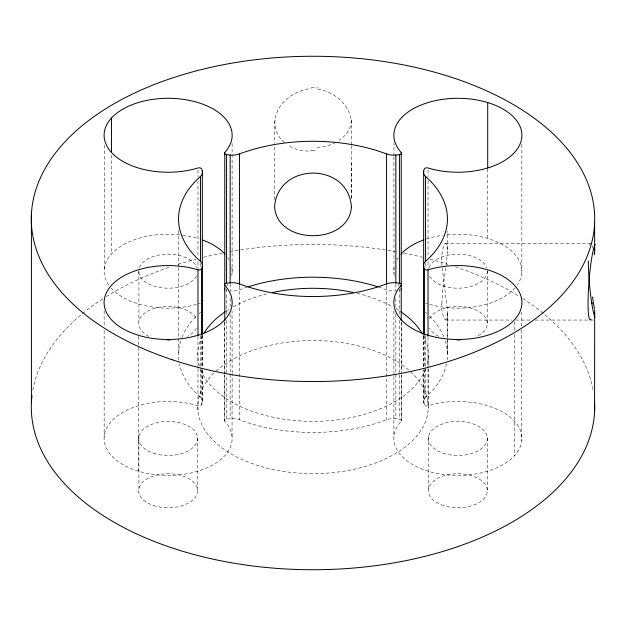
<?xml version="1.0" encoding="UTF-8"?>
<svg xmlns="http://www.w3.org/2000/svg" width="626" height="626" viewBox="0 0 626 626"><rect width="100%" height="100%" fill="white"/><g stroke="black" fill="none" stroke-linecap="round" stroke-linejoin="round"><path stroke-width="0.47" stroke-dasharray="3.13 2.35" d="M224.484 420.562L224.491 375.052M274.587 199.577L274.587 143.753M351.413 145.694L351.413 199.498L351.413 163.12M351.413 144.723L351.389 119.433M447.449 313L447.449 354.817L447.332 309.416L442.183 267.732M446.111 265.236L447.402 252.427L447.449 231.26M232.035 436.189L232.152 374.364M232.152 373.401L232.05 311.005M393.926 156.86L393.965 273.452M393.934 155.89L393.957 143.331M104.229 268.914L104.26 143.722M441.846 303.727L442.723 289.744L445.759 267.795M521.677 329.933L521.771 440.727M521.693 326.076L521.748 311.576M202.527 370.185L202.331 402.659L201.682 404.709A2.559 1.479 0 0 1 197.972 405.758A64.024 36.965 0 0 0 104.941 432.511A64.024 36.965 0 0 0 178.433 474.938A64.024 36.965 0 0 0 224.773 421.228A2.559 1.479 0 0 1 226.581 419.084L226.581 375.084M447.449 313.297C446.088 330.105 440.258 309.166 441.846 303.813M447.449 250.267C445.141 229.546 439.655 261.817 442.011 265.189M226.581 419.084L230.141 418.708A12.802 7.395 0 0 1 239.445 419.796A134.449 77.624 0 0 0 386.555 419.796A12.802 7.395 0 0 1 395.859 418.708L399.419 419.084A2.559 1.479 0 0 1 401.227 421.228A64.024 36.965 0 0 0 447.567 474.938A64.024 36.965 0 0 0 521.059 432.511A64.024 36.965 0 0 0 428.027 405.758A2.559 1.479 0 0 1 424.318 404.709L423.669 402.659L423.473 370.068M311.192 87.671L318.063 87.93M315.183 150.318L313.36 150.357M313.29 150.357L308.485 150.162M445.462 243.232L590.083 243.318M445.54 320.042L511.888 320.05M515.785 320.05L530.425 320.05M535.3 320.05L593.839 320.05M401.516 420.562L401.477 375.177M521.849 144.418L521.849 272.513M514.509 321.725L514.509 330.528M514.509 334.44L514.509 455.689M487.709 169.051L487.709 238.475M487.294 270.479L487.294 322.75M487.294 437.754L487.294 490.033M428.646 436.353L428.646 488.632M428.215 356.233L428.215 364.942M428.215 368.816L428.215 408.504M428.027 169.928L428.027 176.775M428.027 180.679L428.027 256.95M428.027 261.84L428.027 268.687M428.027 337.312L428.027 367.618M428.027 368.597L428.027 405.758M425.547 263.327L425.547 267.372M425.547 335.685L425.547 397.283A12.802 7.395 0 0 0 423.669 402.659L423.669 370.389M424.318 335.286L424.318 368.534M424.318 369.512L424.318 404.709M423.669 336.17L423.669 369.41M423.458 336.123L423.458 367.188M401.477 322.758L401.477 371.296M401.227 321.498L401.227 374.293M401.227 375.271L401.227 421.228M399.419 289.04L399.419 315.441M399.419 320.332L399.419 374.105M399.419 375.084L399.419 419.084M395.859 283.774L395.859 290.926A12.802 7.395 0 0 1 386.555 289.846A134.449 77.624 0 0 0 378.566 287.052M395.859 298.445L395.859 306.263M395.859 314.088L395.859 418.708M393.887 310.989L393.887 375.522M393.887 376.5L393.887 437.128M386.555 285.839L386.555 419.796M274.587 120.513L274.587 142.791M239.445 285.839L239.445 419.796M232.113 143.448L232.113 272.513M230.141 283.774L230.141 290.926A12.802 7.395 0 0 0 239.445 289.846A134.449 77.624 0 0 1 247.434 287.052M230.141 298.445L230.141 306.263M230.141 314.088L230.141 418.708M226.581 289.04L226.581 315.441M226.581 320.332L226.581 374.105M224.773 321.498L224.773 374.293M224.773 375.271L224.773 421.228M224.491 322.625L224.491 374.082M202.542 335.286L202.542 367.321M202.331 335.192L202.331 369.41M202.331 370.389L202.331 402.659A12.802 7.395 0 0 0 200.453 397.283A134.449 77.624 0 0 1 179.451 363.784M201.682 335.286L201.682 368.534M201.682 369.512L201.682 404.709M200.453 263.327L200.453 267.372M200.453 335.685L200.453 397.283M197.972 169.928L197.972 176.775M197.972 180.679L197.972 256.95M197.972 261.84L197.972 268.687M197.972 336.334L197.996 367.767M197.972 368.597L197.996 411.329M197.558 437.754L197.558 490.033M178.551 230.556L178.551 266.473M178.551 267.443L178.551 354.817M138.909 271.011L138.909 321.349M138.909 436.353L138.909 488.632M138.291 336.225L138.291 471.159M111.491 155.193L111.491 253.953M104.151 310.989L104.151 326.631M104.151 330.544L104.151 437.128M445.227 340.771A134.449 77.624 0 0 1 447.105 360.38M446.549 363.784A134.449 77.624 0 0 1 425.547 397.283M178.895 360.38A134.449 77.624 0 0 1 180.773 340.771M181.97 337.422A134.449 77.624 0 0 1 196.392 316.185M199.06 313.618A134.449 77.624 0 0 1 200.453 312.351M425.547 312.351A134.449 77.624 0 0 1 426.94 313.618M429.608 316.185A134.449 77.624 0 0 1 444.03 337.422M198.692 303.743A2.559 1.479 0 0 1 200.375 303.892M231.839 267.505A64.024 36.965 0 0 1 231.698 275.589M228.122 284.094A64.024 36.965 0 0 1 226.808 285.972M196.314 304.369A64.024 36.965 0 0 1 111.256 288.148M108.822 285.104A64.024 36.965 0 0 1 118.549 247.794A64.024 36.965 0 0 1 179.928 234.852M182.675 235.188A64.024 36.965 0 0 1 199.209 238.866M227.739 257.693A64.024 36.965 0 0 1 228.928 259.594M226.581 290.55A2.559 1.479 0 0 1 226.213 290.495M399.787 290.495A2.559 1.479 0 0 1 399.419 290.55M447.136 234.742A64.024 36.965 0 0 1 507.569 247.88A64.024 36.965 0 0 1 517.436 284.728M515.049 287.811A64.024 36.965 0 0 1 429.694 304.377M399.208 285.988A64.024 36.965 0 0 1 397.901 284.126M394.317 275.675A64.024 36.965 0 0 1 394.137 267.646M396.97 259.782A64.024 36.965 0 0 1 398.128 257.881M426.228 239.046A64.024 36.965 0 0 1 442.582 235.29M425.625 303.892A2.559 1.479 0 0 1 427.308 303.743M422.769 334.558A115.239 66.536 0 0 1 426.642 365.85M425.61 368.964A115.239 66.536 0 0 1 313 421.353A115.239 66.536 0 0 1 200.39 368.964M199.358 365.85A115.239 66.536 0 0 1 203.231 334.558M225.908 311.247A115.239 66.536 0 0 1 229.867 308.743M233.193 306.826A115.239 66.536 0 0 1 268.898 293.351M357.102 293.351A115.239 66.536 0 0 1 392.807 306.826M396.133 308.743A115.239 66.536 0 0 1 400.092 311.247M216.056 371.124A115.239 66.536 0 0 1 415.007 376.14A115.239 66.536 0 0 1 309.346 473.592A115.239 66.536 0 0 1 214.601 372.462M196.392 275.972A29.453 17.004 0 0 1 163.942 288.015A29.453 17.004 0 0 1 138.682 271.183M139.355 267.568A29.453 17.004 0 0 1 168.136 254.179A29.453 17.004 0 0 1 196.908 267.568M196.392 328.243A29.453 17.004 0 0 1 187.417 336.303M170.233 340.419A29.453 17.004 0 0 1 166.031 340.419M148.847 336.303A29.453 17.004 0 0 1 152.212 309.15A29.453 17.004 0 0 1 196.392 318.665M487.318 271.183A29.453 17.004 0 0 1 462.058 288.015A29.453 17.004 0 0 1 429.608 275.972M429.092 267.568A29.453 17.004 0 0 1 457.864 254.179A29.453 17.004 0 0 1 486.645 267.568M429.608 318.665A29.453 17.004 0 0 1 473.788 309.15A29.453 17.004 0 0 1 477.153 336.303M459.969 340.419A29.453 17.004 0 0 1 455.767 340.419M438.583 336.303A29.453 17.004 0 0 1 429.608 328.243M32.834 390.154A281.7 162.635 0 0 1 103.235 298.539M106.42 296.521A281.7 162.635 0 0 1 170.624 266.754M177.995 264.352A281.7 162.635 0 0 1 195.977 259.156M203.34 257.286A281.7 162.635 0 0 1 222.136 253.147M229.789 251.715A281.7 162.635 0 0 1 398.136 252.059M403.864 253.147A281.7 162.635 0 0 1 422.66 257.286M430.023 259.156A281.7 162.635 0 0 1 448.005 264.352M455.376 266.754A281.7 162.635 0 0 1 519.58 296.521M522.765 298.539A281.7 162.635 0 0 1 593.166 390.154M308.36 151.054A38.311 30.987 -13.5 0 1 287.937 145.216M284.494 142.681A38.311 30.987 -13.5 0 1 277.913 110.223A38.311 30.987 -13.5 0 1 311.239 88.516M351.452 120.521A38.311 28.021 0 0 1 339.159 140.294M335.818 142.305A38.311 28.021 0 0 1 315.011 147.705M317.883 89.064A38.343 31.01 13.4 0 1 350.873 119.433M589.363 245.282A38.311 4.28 85.4 0 1 593.182 248.71M153.409 453.185A29.453 17.004 0 0 0 197.581 438.458A29.453 17.004 0 0 0 153.409 423.732A29.453 17.004 0 0 0 153.409 453.185M153.409 505.456A29.453 17.004 0 0 0 197.581 490.729A29.453 17.004 0 0 0 153.409 476.01A29.453 17.004 0 0 0 153.409 505.456M443.145 453.185A29.453 17.004 0 0 0 487.318 438.458A29.453 17.004 0 0 0 443.145 423.732A29.453 17.004 0 0 0 443.145 453.185M441.361 504.814A29.453 17.004 0 0 0 487.239 491.942A29.453 17.004 0 0 0 445 475.439A29.453 17.004 0 0 0 441.361 504.814"/><path stroke-width="0.94" d="M592.071 303.813L592.071 302.718M594.598 411.501L594.661 310.175M594.7 250.267L594.653 253.467M594.7 313.125L594.692 314.213M351.413 207.245C348.502 245.541 276.301 245.087 274.603 206.4C278.296 161.829 348.619 161.931 351.413 207.159M201.682 334.307L201.682 268.797L202.331 266.746A12.802 7.395 0 0 0 200.453 261.371A134.449 77.624 0 0 1 200.453 176.438A12.802 7.395 0 0 0 202.331 171.07L201.682 169.012A2.559 1.479 0 0 0 197.972 167.971A64.024 36.965 0 0 1 104.941 141.218A64.024 36.965 0 0 1 178.433 98.783A64.024 36.965 0 0 1 224.773 152.494A2.559 1.479 0 0 0 226.581 154.638L226.581 283.711M423.669 334.214L423.669 171.07L424.318 169.012A2.559 1.479 0 0 1 428.027 167.971A64.024 36.965 0 0 0 521.059 141.218A64.024 36.965 0 0 0 447.567 98.783A64.024 36.965 0 0 0 401.227 152.494A2.559 1.479 0 0 1 399.419 154.638L399.419 283.711M226.581 154.638L230.141 155.013A12.802 7.395 0 0 0 239.445 153.933A134.449 77.624 0 0 1 386.555 153.933A12.802 7.395 0 0 0 395.859 155.013L399.419 154.638M424.318 334.307L424.318 268.797L423.669 266.746A12.802 7.395 0 0 1 425.547 261.371A134.449 77.624 0 0 0 425.547 176.438A12.802 7.395 0 0 1 423.669 171.07M594.692 249.265L594.7 249.813M594.598 223.31L594.7 250.157M487.709 102.562L487.709 168.073M424.318 268.797A2.559 1.479 0 0 0 428.027 269.837L428.027 336.334M425.547 176.438L425.547 261.511M401.227 152.494L401.227 320.52M395.859 155.013L395.859 283.108M386.555 153.933L386.555 284.955M239.445 153.933L239.445 284.955M230.141 155.013L230.141 283.108M224.773 152.494L224.773 320.52M202.331 171.07L202.331 334.214M200.453 176.438L200.453 261.511M201.682 268.797A2.559 1.479 0 0 1 197.972 269.837L197.972 335.356M111.491 118.04L111.491 152.267M31.402 214.499L31.402 402.69M248.342 286.763A134.449 77.624 0 0 1 377.658 286.763M224.992 289.979A2.559 1.479 0 0 1 224.773 288.406M202.425 239.969A64.024 36.965 0 0 1 224.828 254.007M401.227 288.406A2.559 1.479 0 0 1 401.008 289.979M400.984 254.211A64.024 36.965 0 0 1 423.841 239.875M423.489 308.845A12.802 7.395 0 0 1 423.512 307.601M428.027 269.837A64.024 36.965 0 0 1 521.059 296.599A64.024 36.965 0 0 1 447.567 339.026A64.024 36.965 0 0 1 401.227 285.315A2.559 1.479 0 0 0 399.419 283.171L395.859 282.795A12.802 7.395 0 0 0 386.555 283.883A134.449 77.624 0 0 1 239.445 283.883A12.802 7.395 0 0 0 230.141 282.795L226.581 283.171A2.559 1.479 0 0 0 224.773 285.315A64.024 36.965 0 0 1 178.433 339.026A64.024 36.965 0 0 1 104.941 296.599A64.024 36.965 0 0 1 197.972 269.837M202.488 307.601A12.802 7.395 0 0 1 202.511 308.845M204.099 333.055A115.239 66.536 0 0 1 225.141 311.764M272.725 292.483A115.239 66.536 0 0 1 353.275 292.483M400.859 311.764A115.239 66.536 0 0 1 421.901 333.055M594.575 402.26A281.7 162.635 0 0 1 307.131 569.699A281.7 162.635 0 0 1 32.02 395.491M594.966 317.523A38.311 4.28 85.4 0 1 588.33 261.003M594.199 253.123A38.311 4.28 85.4 0 1 594.504 254.665M594.52 308.986A38.311 2.973 83.7 0 1 592.556 296.982M591.163 319.072A38.343 4.257 -85.5 0 1 588.448 289.681A38.343 4.257 -85.5 0 1 595.201 244.367M172.15 359.754A281.7 162.635 0 0 0 594.7 218.904A281.7 162.635 0 0 0 172.15 78.054A281.7 162.635 0 0 0 172.15 359.754"/></g></svg>
